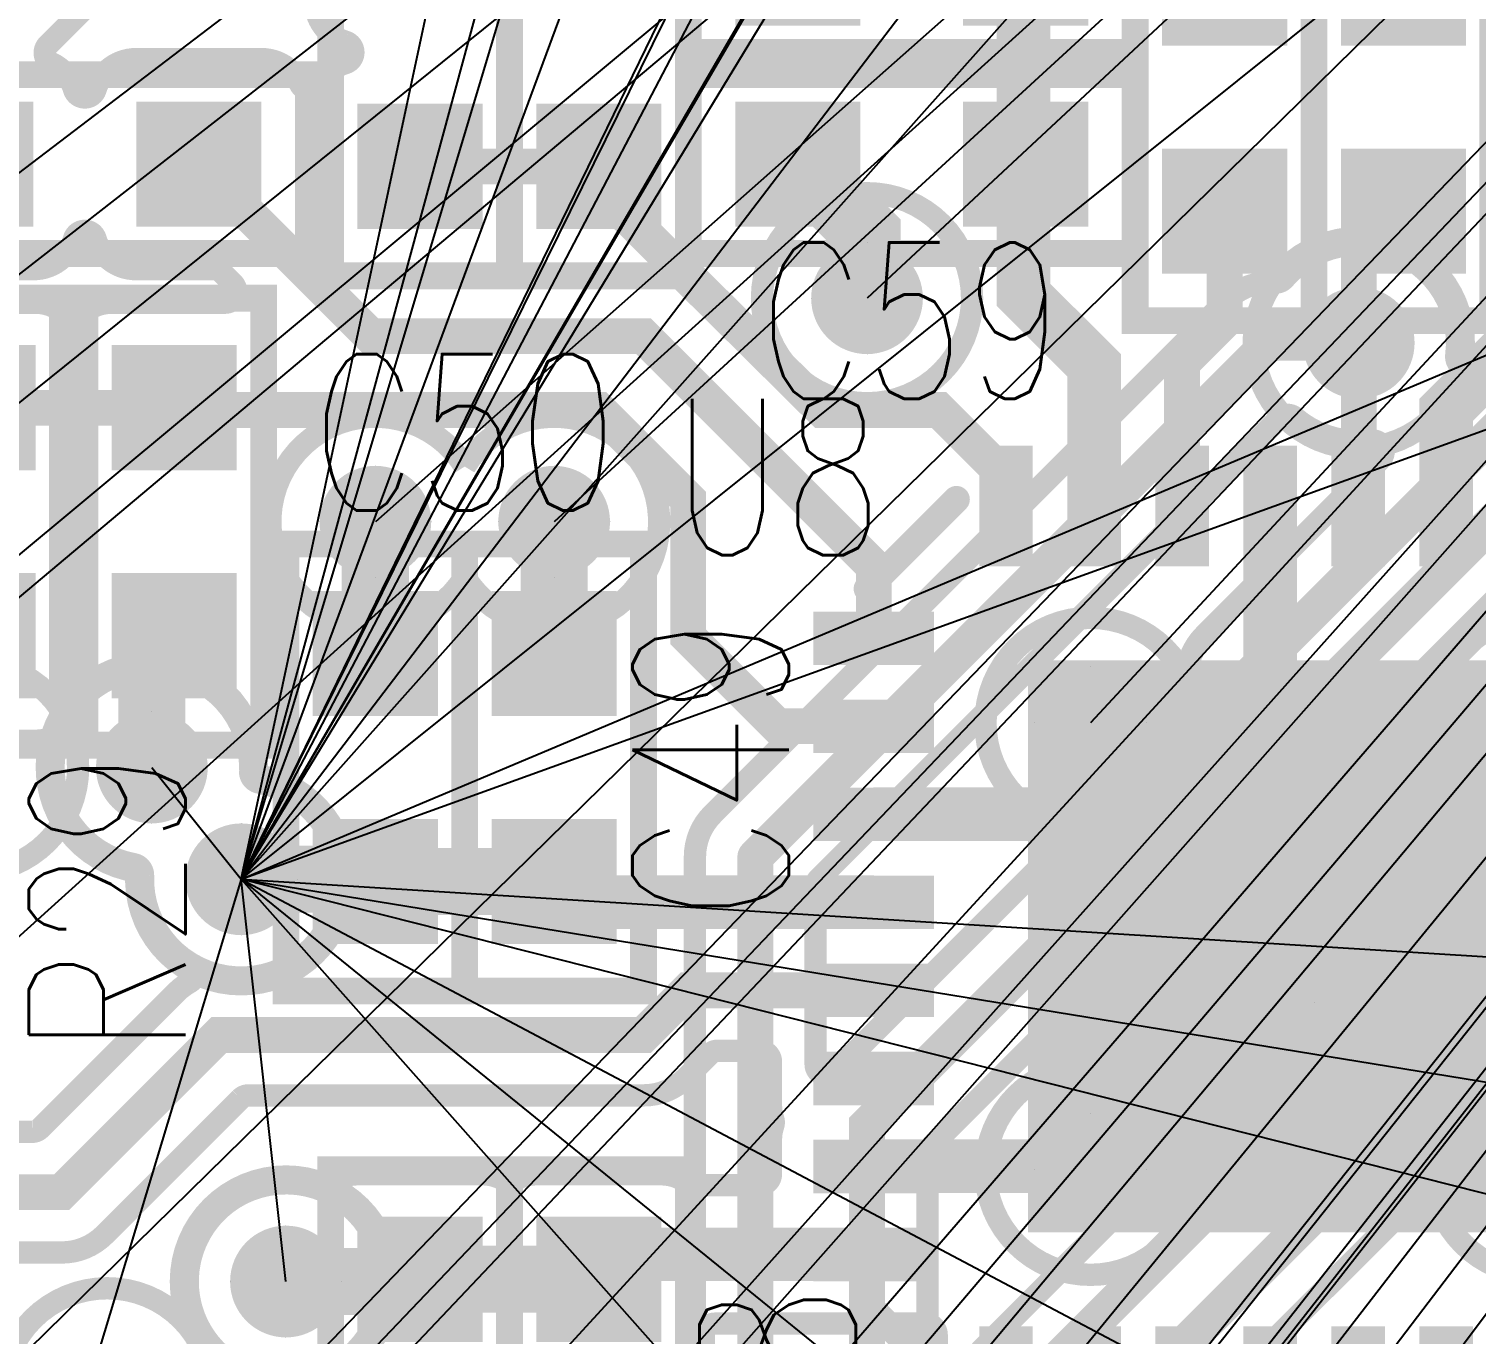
# Model space of a CAD drawing. Extents: x -1.33 to 3.2, y -3.63 to 2.02.
# Drawn here: x -0.9275 to -0.6037, y 0.4732 to 0.7652 of the extents above; entities that cross this region are included whole.
import ezdxf
from ezdxf.enums import TextEntityAlignment as Align

# ---------------------------------------------------------------- set-up
doc = ezdxf.new("R2010")
doc.units = 0
for name, pattern in [('SIG_0', [2, 1, 1]), ('SIG_13', [2, 1, 1]), ('SIG_20', [2, 1, 1]), ('SIG_38', [2, 1, 1]), ('SIG_39', [2, 1, 1]), ('SIG_41', [2, 1, 1]), ('SIG_43', [2, 1, 1]), ('SIG_52', [2, 1, 1]), ('SIG_56', [2, 1, 1]), ('SIG_57', [2, 1, 1]), ('SIG_58', [2, 1, 1]), ('SIG_72', [2, 1, 1]), ('SIG_76', [2, 1, 1])]:
    doc.linetypes.add(name, pattern=pattern)
for name, color, linetype in [('ATTRIBUTE_123', 255, 'CONTINUOUS'), ('DRIL_NPLTE_THRU_01', 16, 'CONTINUOUS'), ('DRIL_NPLTE_THRU_02', 106, 'CONTINUOUS'), ('DRIL_NPLTE_THRU_03', 255, 'CONTINUOUS'), ('DRIL_NPLTE_THRU_04', 176, 'CONTINUOUS'), ('DRIL_PLTE_THRU_01', 16, 'CONTINUOUS'), ('DRIL_PLTE_THRU_02', 106, 'CONTINUOUS'), ('DRIL_PLTE_THRU_03', 255, 'CONTINUOUS'), ('DRIL_PLTE_THRU_04', 176, 'CONTINUOUS'), ('DRIL_SYMBOL', 254, 'CONTINUOUS'), ('LINK_00', 254, 'CONTINUOUS'), ('PADS_BOT', 5, 'CONTINUOUS'), ('PADS_INNER', 1, 'CONTINUOUS'), ('PADS_TOP', 1, 'CONTINUOUS'), ('PART_NAME_123', 255, 'CONTINUOUS'), ('PART_TOP_2DLINE_123', 255, 'CONTINUOUS'), ('POUR_OUTLINE_04', 5, 'CONTINUOUS'), ('POUR_VIATHERM_02', 112, 'CONTINUOUS'), ('POUR_VIATHERM_03', 222, 'CONTINUOUS'), ('POUR_VIATHERM_04', 5, 'CONTINUOUS'), ('POUR_VOID_01', 1, 'CONTINUOUS'), ('POUR_VOID_02', 112, 'CONTINUOUS'), ('POUR_VOID_03', 222, 'CONTINUOUS'), ('POUR_VOID_04', 5, 'CONTINUOUS'), ('TRACE_01', 1, 'CONTINUOUS'), ('TRACE_04', 5, 'CONTINUOUS'), ('VIAPTS', 34, 'CONTINUOUS')]:
    doc.layers.add(name, color=color, linetype=linetype)
doc.styles.add('W0$005', font='simplex', dxfattribs={"width": 0.75})

# ---------------------------------------------------------------- blocks, each defined once
blk = doc.blocks.new('POUR_VOID_691')
at = {"layer": 'POUR_VOID_01', "const_width": 0.005}
for points in [[(-17.66442, -17.43929), (-17.66442, -17.42692, 0.414214), (-17.66692, -17.42442), (-17.692, -17.42442), (-17.714, -17.42442, 0.414214), (-17.7165, -17.42692), (-17.7165, -17.4285, -0.331681), (-17.72329, -17.4376, 0.745359)], [(-17.80228, -17.4356, -1.415377), (-17.80302, -17.39414, 0.27631), (-17.80051, -17.39358, -0.191165), (-17.794, -17.391), (-17.766, -17.391, -0.13165), (-17.76125, -17.39227, 0.267944), (-17.75875, -17.39227, -0.13165), (-17.754, -17.391), (-17.726, -17.391, -0.162809), (-17.72028, -17.39291, 0.162811), (-17.71878, -17.39341), (-17.704, -17.39341, 0.414214), (-17.7015, -17.39091), (-17.7015, -17.38322, -0.081722), (-17.701, -17.38018, 0.164543), (-17.701, -17.37858, -0.081722), (-17.7015, -17.37553), (-17.7015, -17.36585, 0.414214), (-17.704, -17.36335), (-17.71337, -17.36335, 0.198912), (-17.71514, -17.36408), (-17.72045, -17.36939, -0.198912), (-17.73, -17.37335), (-17.81837, -17.37335, 0.198912), (-17.82014, -17.37408), (-17.85061, -17.40455, -0.198912), (-17.86016, -17.4085), (-17.87367, -17.4085, 0.365975)], [(-17.87367, -17.3815), (-17.86678, -17.3815, 0.198912), (-17.86501, -17.38077), (-17.83455, -17.3503, -0.068911), (-17.83159, -17.34806, 0.572904), (-17.83151, -17.34375, -0.270772), (-17.84198, -17.32418, 0.371862), (-17.84403, -17.32163, -0.403921), (-17.86176, -17.29674, 0.504079), (-17.8646, -17.2939, -0.037034), (-17.866, -17.294), (-17.894, -17.294, -0.414214)], [(-17.894, -17.196), (-17.866, -17.196, -0.199359), (-17.85927, -17.19879, 0.415223), (-17.85573, -17.19879, -0.199359), (-17.849, -17.196), (-17.82363, -17.196, 0.668179), (-17.82186, -17.19173), (-17.82436, -17.18923, 0.198912), (-17.82613, -17.1885), (-17.8435, -17.1885, -0.331681), (-17.8526, -17.18171, 0.745359), (-17.8574, -17.18171, -0.331681), (-17.8665, -17.1885), (-17.8945, -17.1885, -0.414214)], [(-17.84445, -17.11955), (-17.86324, -17.13833, 0.521923), (-17.86252, -17.14237, -0.215491), (-17.8574, -17.14829, 0.745359), (-17.8526, -17.14829, -0.331681), (-17.8435, -17.1415), (-17.8155, -17.1415, -0.291365), (-17.80689, -17.14698, 0.620568), (-17.80241, -17.14709, -0.202142), (-17.79671, -17.1424, 0.745359), (-17.79671, -17.1376, -0.331681), (-17.8035, -17.1285)]]:
    blk.add_lwpolyline(points, format="xyb", dxfattribs=at)
blk = doc.blocks.new('POUR_OUTLINE_677')
blk.add_blockref('POUR_VOID_691', (0, 0))
blk = doc.blocks.new('POUR_HEADER_0')
blk.add_blockref('POUR_OUTLINE_677', (18, 18))
blk = doc.blocks.new('POUR_OUTLINE_64')
at = {"layer": 'POUR_OUTLINE_04', "const_width": 0.005}
blk.add_lwpolyline([(-17.56517, -17.23108, 0.714515), (-17.56725, -17.22683, -0.211809), (-17.58433, -17.22169, 0.39215), (-17.58773, -17.22182), (-17.69077, -17.32486, 0.198912), (-17.6915, -17.32663), (-17.6915, -17.36637, 0.668179), (-17.68723, -17.36814), (-17.60923, -17.29014, 0.198912), (-17.6085, -17.28837), (-17.6085, -17.28, -0.198912), (-17.60455, -17.27045)], format="xyb", close=True, dxfattribs=at)
blk = doc.blocks.new('POUR_OUTLINE_63')
at = {"layer": 'POUR_OUTLINE_04', "const_width": 0.005}
blk.add_lwpolyline([(-17.6185, -17.39337), (-17.6185, -17.34363, 0.668179), (-17.62277, -17.34186), (-17.66577, -17.38486, 0.198912), (-17.6665, -17.38663), (-17.6665, -17.45645, 0.218159), (-17.66563, -17.45834, -0.020996), (-17.66429, -17.4596, 0.420197), (-17.66071, -17.4596, -0.020996), (-17.65937, -17.45834, 0.218159), (-17.6585, -17.45645), (-17.6585, -17.44, -0.198912), (-17.65455, -17.43045), (-17.61923, -17.39514, 0.198912)], format="xyb", close=True, dxfattribs=at)
blk = doc.blocks.new('POUR_VOID_38')
at = {"layer": 'POUR_VOID_04', "const_width": 0.005}
blk.add_lwpolyline([(-17.81597, -17.30337, -2.184014), (-17.84198, -17.32418, 0.371862), (-17.84403, -17.32163, -2.184014), (-17.81802, -17.30082, 0.371862)], format="xyb", close=True, dxfattribs=at)
blk = doc.blocks.new('POUR_VOID_37')
at = {"layer": 'POUR_VOID_04', "const_width": 0.005}
blk.add_lwpolyline([(-17.832, -17.415, 1), (-17.788, -17.415, 1)], format="xyb", close=True, dxfattribs=at)
blk = doc.blocks.new('POUR_VOID_12')
at = {"layer": 'POUR_VOID_04', "const_width": 0.005}
for points in [[(-17.54077, -17.28486, 0.198912), (-17.5415, -17.28663), (-17.5415, -17.375, -0.198912), (-17.54545, -17.38455), (-17.59577, -17.43486, 0.198912)], [(-17.7185, -17.485), (-17.7185, -17.32, -0.198912), (-17.71455, -17.31045), (-17.59955, -17.19545, -0.198912), (-17.59, -17.1915), (-17.58855, -17.1915, 0.218159), (-17.58666, -17.19063, -0.742749), (-17.54817, -17.20775, 0.714515), (-17.54392, -17.20983), (-17.53423, -17.20014, 0.198912)]]:
    blk.add_lwpolyline(points, format="xyb", dxfattribs=at)
blk = doc.blocks.new('POUR_OUTLINE_4')
for name in ['POUR_VOID_12', 'POUR_VOID_38', 'POUR_VOID_37']:
    blk.add_blockref(name, (0, 0))
blk = doc.blocks.new('POUR_VIATHERM_115')
at = {"layer": 'POUR_VIATHERM_04'}
for points in [[(-17.68, -17.1825), (-17.68, -17.1825)], [(-17.6925, -17.195), (-17.6925, -17.195)], [(-17.6675, -17.195), (-17.6675, -17.195)], [(-17.68, -17.2075), (-17.68, -17.2075)]]:
    blk.add_lwpolyline(points, dxfattribs=at)
blk = doc.blocks.new('POUR_VIATHERM_230')
at = {"layer": 'POUR_VIATHERM_04'}
for points in [[(-17.75, -17.2325), (-17.75, -17.2325)], [(-17.7625, -17.245), (-17.7625, -17.245)], [(-17.7375, -17.245), (-17.7375, -17.245)], [(-17.75, -17.2575), (-17.75, -17.2575)]]:
    blk.add_lwpolyline(points, dxfattribs=at)
blk = doc.blocks.new('POUR_VIATHERM_243')
at = {"layer": 'POUR_VIATHERM_04'}
for points in [[(-17.79, -17.2325), (-17.79, -17.2325)], [(-17.8025, -17.245), (-17.8025, -17.245)], [(-17.7775, -17.245), (-17.7775, -17.245)], [(-17.79, -17.2575), (-17.79, -17.2575)]]:
    blk.add_lwpolyline(points, dxfattribs=at)
blk = doc.blocks.new('POUR_VIATHERM_218')
at = {"layer": 'POUR_VIATHERM_04'}
for points in [[(-17.63, -17.3775), (-17.63, -17.3775)], [(-17.6425, -17.39), (-17.6425, -17.39)], [(-17.6175, -17.39), (-17.6175, -17.39)], [(-17.63, -17.4025), (-17.63, -17.4025)]]:
    blk.add_lwpolyline(points, dxfattribs=at)
blk = doc.blocks.new('POUR_VIATHERM_219')
at = {"layer": 'POUR_VIATHERM_04'}
for points in [[(-17.63, -17.2775), (-17.63, -17.2775)], [(-17.6425, -17.29), (-17.6425, -17.29)], [(-17.6175, -17.29), (-17.6175, -17.29)], [(-17.63, -17.3025), (-17.63, -17.3025)]]:
    blk.add_lwpolyline(points, dxfattribs=at)
blk = doc.blocks.new('POUR_HEADER_1')
for name in ['POUR_OUTLINE_4', 'POUR_VIATHERM_115', 'POUR_OUTLINE_64', 'POUR_VIATHERM_243', 'POUR_VIATHERM_230', 'POUR_VIATHERM_219', 'POUR_OUTLINE_63', 'POUR_VIATHERM_218']:
    blk.add_blockref(name, (18, 18))
blk = doc.blocks.new('POUR_VOID_1999')
at = {"layer": 'POUR_VOID_02', "const_width": 0.005}
blk.add_lwpolyline([(-17.81657, -17.30175, -2.296318), (-17.84343, -17.32325, -2.296318)], format="xyb", close=True, dxfattribs=at)
blk = doc.blocks.new('POUR_VOID_1998')
at = {"layer": 'POUR_VOID_02', "const_width": 0.005}
blk.add_lwpolyline([(-17.8335, -17.415, 1), (-17.7865, -17.415, 1)], format="xyb", close=True, dxfattribs=at)
blk = doc.blocks.new('POUR_VOID_1990')
at = {"layer": 'POUR_VOID_02', "const_width": 0.005}
blk.add_lwpolyline([(-17.5935, -17.205, 1), (-17.5465, -17.205, 1)], format="xyb", close=True, dxfattribs=at)
blk = doc.blocks.new('POUR_OUTLINE_1921')
for name in ['POUR_VOID_1990', 'POUR_VOID_1999', 'POUR_VOID_1998']:
    blk.add_blockref(name, (0, 0))
blk = doc.blocks.new('POUR_VIATHERM_2052')
at = {"layer": 'POUR_VIATHERM_02'}
for points in [[(-17.68, -17.1825), (-17.68, -17.1825)], [(-17.6925, -17.195), (-17.6925, -17.195)], [(-17.6675, -17.195), (-17.6675, -17.195)], [(-17.68, -17.2075), (-17.68, -17.2075)]]:
    blk.add_lwpolyline(points, dxfattribs=at)
blk = doc.blocks.new('POUR_VIATHERM_2158')
at = {"layer": 'POUR_VIATHERM_02'}
for points in [[(-17.63, -17.3775), (-17.63, -17.3775)], [(-17.6425, -17.39), (-17.6425, -17.39)], [(-17.6175, -17.39), (-17.6175, -17.39)], [(-17.63, -17.4025), (-17.63, -17.4025)]]:
    blk.add_lwpolyline(points, dxfattribs=at)
blk = doc.blocks.new('POUR_VIATHERM_2159')
at = {"layer": 'POUR_VIATHERM_02'}
for points in [[(-17.63, -17.2775), (-17.63, -17.2775)], [(-17.6425, -17.29), (-17.6425, -17.29)], [(-17.6175, -17.29), (-17.6175, -17.29)], [(-17.63, -17.3025), (-17.63, -17.3025)]]:
    blk.add_lwpolyline(points, dxfattribs=at)
blk = doc.blocks.new('POUR_VIATHERM_2169')
at = {"layer": 'POUR_VIATHERM_02'}
for points in [[(-17.58, -17.3275), (-17.58, -17.3275)], [(-17.5925, -17.34), (-17.5925, -17.34)], [(-17.5675, -17.34), (-17.5675, -17.34)], [(-17.58, -17.3525), (-17.58, -17.3525)]]:
    blk.add_lwpolyline(points, dxfattribs=at)
blk = doc.blocks.new('POUR_VIATHERM_2171')
at = {"layer": 'POUR_VIATHERM_02'}
for points in [[(-17.75, -17.2325), (-17.75, -17.2325)], [(-17.7625, -17.245), (-17.7625, -17.245)], [(-17.7375, -17.245), (-17.7375, -17.245)], [(-17.75, -17.2575), (-17.75, -17.2575)]]:
    blk.add_lwpolyline(points, dxfattribs=at)
blk = doc.blocks.new('POUR_VIATHERM_2184')
at = {"layer": 'POUR_VIATHERM_02'}
for points in [[(-17.79, -17.2325), (-17.79, -17.2325)], [(-17.8025, -17.245), (-17.8025, -17.245)], [(-17.7775, -17.245), (-17.7775, -17.245)], [(-17.79, -17.2575), (-17.79, -17.2575)]]:
    blk.add_lwpolyline(points, dxfattribs=at)
blk = doc.blocks.new('POUR_HEADER_2')
for name in ['POUR_OUTLINE_1921', 'POUR_VIATHERM_2052', 'POUR_VIATHERM_2184', 'POUR_VIATHERM_2171', 'POUR_VIATHERM_2159', 'POUR_VIATHERM_2169', 'POUR_VIATHERM_2158']:
    blk.add_blockref(name, (18, 18))
blk = doc.blocks.new('POUR_VOID_1878')
at = {"layer": 'POUR_VOID_03', "const_width": 0.005}
blk.add_lwpolyline([(-17.5535, -17.29, 1), (-17.5065, -17.29, 1)], format="xyb", close=True, dxfattribs=at)
blk = doc.blocks.new('POUR_VOID_1877')
at = {"layer": 'POUR_VOID_03', "const_width": 0.005}
blk.add_lwpolyline([(-17.5535, -17.39, 1), (-17.5065, -17.39, 1)], format="xyb", close=True, dxfattribs=at)
blk = doc.blocks.new('POUR_VOID_1873')
at = {"layer": 'POUR_VOID_03', "const_width": 0.005}
blk.add_lwpolyline([(-17.6535, -17.29, 1), (-17.6065, -17.29, 1)], format="xyb", close=True, dxfattribs=at)
blk = doc.blocks.new('POUR_VOID_1872')
at = {"layer": 'POUR_VOID_03', "const_width": 0.005}
blk.add_lwpolyline([(-17.6535, -17.39, 1), (-17.6065, -17.39, 1)], format="xyb", close=True, dxfattribs=at)
blk = doc.blocks.new('POUR_VOID_1871')
at = {"layer": 'POUR_VOID_03', "const_width": 0.005}
blk.add_lwpolyline([(-17.5935, -17.205, 1), (-17.5465, -17.205, 1)], format="xyb", close=True, dxfattribs=at)
blk = doc.blocks.new('POUR_VOID_1870')
at = {"layer": 'POUR_VOID_03', "const_width": 0.005}
blk.add_lwpolyline([(-17.6035, -17.34, 1), (-17.5565, -17.34, 1)], format="xyb", close=True, dxfattribs=at)
blk = doc.blocks.new('POUR_VOID_1831')
at = {"layer": 'POUR_VOID_03', "const_width": 0.005}
blk.add_lwpolyline([(-17.9035, -17.3, 1), (-17.8565, -17.3, 1)], format="xyb", close=True, dxfattribs=at)
blk = doc.blocks.new('POUR_VOID_1825')
at = {"layer": 'POUR_VOID_03', "const_width": 0.005}
blk.add_lwpolyline([(-17.8735, -17.44, 1), (-17.8265, -17.44, 1)], format="xyb", close=True, dxfattribs=at)
blk = doc.blocks.new('POUR_VOID_1807')
at = {"layer": 'POUR_VOID_03', "const_width": 0.005}
blk.add_lwpolyline([(-17.77, -17.23266, -3.525319), (-17.77, -17.25734, -3.525319)], format="xyb", close=True, dxfattribs=at)
blk = doc.blocks.new('POUR_VOID_1804')
at = {"layer": 'POUR_VOID_03', "const_width": 0.005}
blk.add_lwpolyline([(-17.7035, -17.195, 1), (-17.6565, -17.195, 1)], format="xyb", close=True, dxfattribs=at)
blk = doc.blocks.new('POUR_OUTLINE_1392')
for name in ['POUR_VOID_1804', 'POUR_VOID_1871', 'POUR_VOID_1807', 'POUR_VOID_1873', 'POUR_VOID_1878', 'POUR_VOID_1831', 'POUR_VOID_1870', 'POUR_VOID_1872', 'POUR_VOID_1877', 'POUR_VOID_1825']:
    blk.add_blockref(name, (0, 0))
blk = doc.blocks.new('POUR_VIATHERM_1894')
at = {"layer": 'POUR_VIATHERM_03'}
for points in [[(-17.82, -17.3125), (-17.82, -17.3125)], [(-17.8325, -17.325), (-17.8325, -17.325)], [(-17.8075, -17.325), (-17.8075, -17.325)], [(-17.82, -17.3375), (-17.82, -17.3375)]]:
    blk.add_lwpolyline(points, dxfattribs=at)
blk = doc.blocks.new('POUR_VIATHERM_1896')
at = {"layer": 'POUR_VIATHERM_03'}
for points in [[(-17.81, -17.4025), (-17.81, -17.4025)], [(-17.8225, -17.415), (-17.8225, -17.415)], [(-17.7975, -17.415), (-17.7975, -17.415)], [(-17.81, -17.4275), (-17.81, -17.4275)]]:
    blk.add_lwpolyline(points, dxfattribs=at)
blk = doc.blocks.new('POUR_VIATHERM_1897')
at = {"layer": 'POUR_VIATHERM_03'}
for points in [[(-17.84, -17.2875), (-17.84, -17.2875)], [(-17.8525, -17.3), (-17.8525, -17.3)], [(-17.8275, -17.3), (-17.8275, -17.3)], [(-17.84, -17.3125), (-17.84, -17.3125)]]:
    blk.add_lwpolyline(points, dxfattribs=at)
blk = doc.blocks.new('POUR_HEADER_3')
for name in ['POUR_OUTLINE_1392', 'POUR_VIATHERM_1897', 'POUR_VIATHERM_1894', 'POUR_VIATHERM_1896']:
    blk.add_blockref(name, (18, 15.915))
blk = doc.blocks.new('SMOOTH_0$006')
at = {"const_width": 0.003}
blk.add_lwpolyline([(-0.0015, 0, 1), (0.0015, 0, 1)], format="xyb", close=True, dxfattribs=at)
blk = doc.blocks.new('PART_BODY_TOP_24')
at = {"layer": 'PART_TOP_2DLINE_123', "const_width": 0.006}
blk.add_lwpolyline([(-0.05, -0.02), (0.05, -0.02), (0.05, 0.02), (-0.05, 0.02)], close=True, dxfattribs=at)
at = {"layer": 'PART_TOP_2DLINE_123'}
for p in [(-0.05, 0.02), (0.05, 0.02), (-0.05, -0.02), (0.05, -0.02)]:
    blk.add_blockref('SMOOTH_0$006', p, dxfattribs=at)
blk = doc.blocks.new('DRIL_HOLE_0')
blk.add_lwpolyline([(0, 0, 1), (0, 0, 1)], format="xyb", close=True)
blk = doc.blocks.new('PAD_10')
blk.add_lwpolyline([(0, 0, 1), (0, 0, 1)], format="xyb", close=True)
blk = doc.blocks.new('PAD_12')
at = {"const_width": 0.028}
blk.add_lwpolyline([(-0.014, 0), (0.014, 0)], dxfattribs=at)
blk = doc.blocks.new('STK_TOP_8')
at = {"layer": 'DRIL_PLTE_THRU_01'}
blk.add_blockref('DRIL_HOLE_0', (0, 0), dxfattribs=at)
at = {"layer": 'DRIL_PLTE_THRU_02'}
blk.add_blockref('DRIL_HOLE_0', (0, 0), dxfattribs=at)
at = {"layer": 'DRIL_PLTE_THRU_03'}
blk.add_blockref('DRIL_HOLE_0', (0, 0), dxfattribs=at)
at = {"layer": 'DRIL_PLTE_THRU_04'}
blk.add_blockref('DRIL_HOLE_0', (0, 0), dxfattribs=at)
at = {"layer": 'PADS_BOT'}
blk.add_blockref('PAD_10', (0, 0), dxfattribs=at)
at = {"layer": 'PADS_INNER'}
blk.add_blockref('PAD_10', (0, 0), dxfattribs=at)
at = {"layer": 'PADS_TOP'}
blk.add_blockref('PAD_12', (0, 0), dxfattribs=at)
blk = doc.blocks.new('SYM_TOP_6')
for name, p in [('PART_BODY_TOP_24', (0, 0)), ('STK_TOP_8', (-0.0255, 0)), ('STK_TOP_8', (0.0255, 0))]:
    blk.add_blockref(name, p)
blk = doc.blocks.new('PART_TOP_44')
blk.add_blockref('SYM_TOP_6', (0, 0))
at = {"layer": 'PART_NAME_123', "style": 'W0$005', "width": 0.75}
blk.add_text('C44', height=0.035, dxfattribs=at).set_placement((0.095, 0.005), align=Align.MIDDLE_CENTER)
blk = doc.blocks.new('PART_TOP_49')
blk.add_blockref('SYM_TOP_6', (0, 0))
at = {"layer": 'PART_NAME_123', "style": 'W0$005', "width": 0.75}
blk.add_text('C49', height=0.035, dxfattribs=at).set_placement((0, -0.035), align=Align.MIDDLE_CENTER)
blk = doc.blocks.new('PART_TOP_51')
blk.add_blockref('SYM_TOP_6', (0, 0))
at = {"layer": 'PART_NAME_123', "style": 'W0$005', "width": 0.75}
blk.add_text('C50', height=0.035, rotation=-90, dxfattribs=at).set_placement((0.075, -0.02), align=Align.MIDDLE_CENTER)
blk = doc.blocks.new('PART_TOP_56')
blk.add_blockref('SYM_TOP_6', (0, 0))
at = {"layer": 'PART_NAME_123', "style": 'W0$005', "width": 0.75}
blk.add_text('C55', height=0.035, dxfattribs=at).set_placement((0.1, 0.005), align=Align.MIDDLE_CENTER)
blk = doc.blocks.new('PART_TOP_57')
blk.add_blockref('SYM_TOP_6', (0, 0))
at = {"layer": 'PART_NAME_123', "style": 'W0$005', "width": 0.75}
blk.add_text('C56', height=0.035, dxfattribs=at).set_placement((0.09, 0.005), align=Align.MIDDLE_CENTER)
blk = doc.blocks.new('PART_TOP_58')
blk.add_blockref('SYM_TOP_6', (0, 0))
at = {"layer": 'PART_NAME_123', "style": 'W0$005', "width": 0.75}
blk.add_text('C57', height=0.035, rotation=-180, dxfattribs=at).set_placement((0.095, -0.005), align=Align.MIDDLE_CENTER)
blk = doc.blocks.new('PART_TOP_59')
blk.add_blockref('SYM_TOP_6', (0, 0))
at = {"layer": 'PART_NAME_123', "style": 'W0$005', "width": 0.75}
blk.add_text('C58', height=0.035, rotation=-180, dxfattribs=at).set_placement((0.095, -0.005), align=Align.MIDDLE_CENTER)
blk = doc.blocks.new('PART_TOP_60')
blk.add_blockref('SYM_TOP_6', (0, 0))
at = {"layer": 'PART_NAME_123', "style": 'W0$005', "width": 0.75}
blk.add_text('C59', height=0.035, rotation=-180, dxfattribs=at).set_placement((0, 0.035), align=Align.MIDDLE_CENTER)
blk = doc.blocks.new('PART_TOP_62')
blk.add_blockref('SYM_TOP_6', (0, 0))
at = {"layer": 'PART_NAME_123', "style": 'W0$005', "width": 0.75}
blk.add_text('C60', height=0.035, rotation=-180, dxfattribs=at).set_placement((0, -0.045), align=Align.MIDDLE_CENTER)
blk = doc.blocks.new('PART_TOP_112')
blk.add_blockref('SYM_TOP_6', (0, 0))
at = {"layer": 'PART_NAME_123', "style": 'W0$005', "width": 0.75}
blk.add_text('R11', height=0.035, rotation=-180, dxfattribs=at).set_placement((0.08, -0.01), align=Align.MIDDLE_CENTER)
blk = doc.blocks.new('PART_TOP_115')
blk.add_blockref('SYM_TOP_6', (0, 0))
at = {"layer": 'PART_NAME_123', "style": 'W0$005', "width": 0.75}
blk.add_text('R16', height=0.035, rotation=-180, dxfattribs=at).set_placement((-0.095, -0.005), align=Align.MIDDLE_CENTER)
blk = doc.blocks.new('PART_TOP_117')
blk.add_blockref('SYM_TOP_6', (0, 0))
at = {"layer": 'PART_NAME_123', "style": 'W0$005', "width": 0.75}
blk.add_text('R18', height=0.035, rotation=-180, dxfattribs=at).set_placement((-0.085, -0.01), align=Align.MIDDLE_CENTER)
blk = doc.blocks.new('PART_TOP_122')
blk.add_blockref('SYM_TOP_6', (0, 0))
at = {"layer": 'PART_NAME_123', "style": 'W0$005', "width": 0.75}
blk.add_text('R24', height=0.035, rotation=-180, dxfattribs=at).set_placement((-0.01, -0.045), align=Align.MIDDLE_CENTER)
blk = doc.blocks.new('PART_BODY_TOP_28')
at = {"layer": 'PART_TOP_2DLINE_123', "const_width": 0.006}
for points in [[(-0.08, 0.1), (-0.1, 0.08)], [(0.08, 0.1), (0.1, 0.08)], [(-0.1, -0.08), (-0.08, -0.1)], [(0.08, -0.1), (0.1, -0.08)]]:
    blk.add_lwpolyline(points, dxfattribs=at)
at = {"layer": 'PART_TOP_2DLINE_123'}
for p in [(-0.08, 0.1), (0.08, 0.1), (-0.1, 0.08), (0.1, 0.08), (-0.1, -0.08), (0.1, -0.08), (-0.08, -0.1), (0.08, -0.1)]:
    blk.add_blockref('SMOOTH_0$006', p, dxfattribs=at)
blk = doc.blocks.new('PAD_20')
at = {"const_width": 0.012}
blk.add_lwpolyline([(-0.0135, 0), (0.0135, 0)], dxfattribs=at)
blk = doc.blocks.new('STK_TOP_15')
at = {"layer": 'DRIL_NPLTE_THRU_01'}
blk.add_blockref('DRIL_HOLE_0', (0, 0), dxfattribs=at)
at = {"layer": 'DRIL_NPLTE_THRU_02'}
blk.add_blockref('DRIL_HOLE_0', (0, 0), dxfattribs=at)
at = {"layer": 'DRIL_NPLTE_THRU_03'}
blk.add_blockref('DRIL_HOLE_0', (0, 0), dxfattribs=at)
at = {"layer": 'DRIL_NPLTE_THRU_04'}
blk.add_blockref('DRIL_HOLE_0', (0, 0), dxfattribs=at)
at = {"layer": 'PADS_BOT'}
blk.add_blockref('PAD_10', (0, 0), dxfattribs=at)
at = {"layer": 'PADS_INNER'}
blk.add_blockref('PAD_10', (0, 0), dxfattribs=at)
at = {"layer": 'PADS_TOP'}
blk.add_blockref('PAD_20', (0, 0), dxfattribs=at)
blk = doc.blocks.new('STK_TOP_14')
at = {"layer": 'DRIL_NPLTE_THRU_01'}
blk.add_blockref('DRIL_HOLE_0', (0, 0), dxfattribs=at)
at = {"layer": 'DRIL_NPLTE_THRU_02'}
blk.add_blockref('DRIL_HOLE_0', (0, 0), dxfattribs=at)
at = {"layer": 'DRIL_NPLTE_THRU_03'}
blk.add_blockref('DRIL_HOLE_0', (0, 0), dxfattribs=at)
at = {"layer": 'DRIL_NPLTE_THRU_04'}
blk.add_blockref('DRIL_HOLE_0', (0, 0), dxfattribs=at)
at = {"layer": 'PADS_BOT'}
blk.add_blockref('PAD_10', (0, 0), dxfattribs=at)
at = {"layer": 'PADS_INNER'}
blk.add_blockref('PAD_10', (0, 0), dxfattribs=at)
at = {"layer": 'PADS_TOP', "rotation": 90}
blk.add_blockref('PAD_20', (0, 0), dxfattribs=at)
blk = doc.blocks.new('STK_TOP_16')
at = {"layer": 'DRIL_NPLTE_THRU_01'}
blk.add_blockref('DRIL_HOLE_0', (0, 0), dxfattribs=at)
at = {"layer": 'DRIL_NPLTE_THRU_02'}
blk.add_blockref('DRIL_HOLE_0', (0, 0), dxfattribs=at)
at = {"layer": 'DRIL_NPLTE_THRU_03'}
blk.add_blockref('DRIL_HOLE_0', (0, 0), dxfattribs=at)
at = {"layer": 'DRIL_NPLTE_THRU_04'}
blk.add_blockref('DRIL_HOLE_0', (0, 0), dxfattribs=at)
at = {"layer": 'PADS_BOT'}
blk.add_blockref('PAD_10', (0, 0), dxfattribs=at)
at = {"layer": 'PADS_INNER'}
blk.add_blockref('PAD_10', (0, 0), dxfattribs=at)
at = {"layer": 'PADS_TOP'}
blk.add_blockref('PAD_20', (0, 0), dxfattribs=at)
blk = doc.blocks.new('PAD_22')
at = {"const_width": 0.12795}
blk.add_lwpolyline([(-0.06398, 0), (0.06398, 0)], dxfattribs=at)
blk = doc.blocks.new('STK_TOP_17')
at = {"layer": 'DRIL_NPLTE_THRU_01'}
blk.add_blockref('DRIL_HOLE_0', (0, 0), dxfattribs=at)
at = {"layer": 'DRIL_NPLTE_THRU_02'}
blk.add_blockref('DRIL_HOLE_0', (0, 0), dxfattribs=at)
at = {"layer": 'DRIL_NPLTE_THRU_03'}
blk.add_blockref('DRIL_HOLE_0', (0, 0), dxfattribs=at)
at = {"layer": 'DRIL_NPLTE_THRU_04'}
blk.add_blockref('DRIL_HOLE_0', (0, 0), dxfattribs=at)
at = {"layer": 'PADS_BOT'}
blk.add_blockref('PAD_10', (0, 0), dxfattribs=at)
at = {"layer": 'PADS_INNER'}
blk.add_blockref('PAD_10', (0, 0), dxfattribs=at)
at = {"layer": 'PADS_TOP'}
blk.add_blockref('PAD_22', (0, 0), dxfattribs=at)
blk = doc.blocks.new('SYM_TOP_10')
for name, p in [('STK_TOP_14', (-0.06892, 0.0985)), ('STK_TOP_14', (-0.04923, 0.0985)), ('STK_TOP_14', (-0.02954, 0.0985)), ('STK_TOP_14', (-0.00985, 0.0985)), ('STK_TOP_14', (0.00984, 0.0985)), ('STK_TOP_14', (0.02953, 0.0985)), ('STK_TOP_14', (0.04922, 0.0985)), ('STK_TOP_14', (0.06891, 0.0985)), ('PART_BODY_TOP_28', (0, 0)), ('STK_TOP_15', (-0.0985, 0.06891)), ('STK_TOP_16', (0.0985, 0.06891)), ('STK_TOP_17', (0, 0)), ('STK_TOP_15', (-0.0985, 0.04922)), ('STK_TOP_16', (0.0985, 0.04922)), ('STK_TOP_15', (-0.0985, 0.02953)), ('STK_TOP_16', (0.0985, 0.02953)), ('STK_TOP_15', (-0.0985, 0.00984)), ('STK_TOP_16', (0.0985, 0.00984)), ('STK_TOP_15', (-0.0985, -0.00985)), ('STK_TOP_16', (0.0985, -0.00985)), ('STK_TOP_15', (-0.0985, -0.02954)), ('STK_TOP_16', (0.0985, -0.02954)), ('STK_TOP_15', (-0.0985, -0.04923)), ('STK_TOP_16', (0.0985, -0.04923)), ('STK_TOP_15', (-0.0985, -0.06892)), ('STK_TOP_16', (0.0985, -0.06892)), ('STK_TOP_14', (-0.06892, -0.0985)), ('STK_TOP_14', (-0.04923, -0.0985)), ('STK_TOP_14', (-0.02954, -0.0985)), ('STK_TOP_14', (-0.00985, -0.0985)), ('STK_TOP_14', (0.00984, -0.0985)), ('STK_TOP_14', (0.02953, -0.0985)), ('STK_TOP_14', (0.04922, -0.0985)), ('STK_TOP_14', (0.06891, -0.0985))]:
    blk.add_blockref(name, p)
blk = doc.blocks.new('PART_TOP_131')
blk.add_blockref('SYM_TOP_10', (0, 0))
at = {"layer": 'ATTRIBUTE_123', "style": 'W0$005', "width": 0.75}
blk.add_text('o', height=0.035, rotation=-90, dxfattribs=at).set_placement((-0.12, 0.085), align=Align.MIDDLE_CENTER)
at = {"layer": 'PART_NAME_123', "style": 'W0$005', "width": 0.75}
blk.add_text('U8', height=0.035, rotation=-90, dxfattribs=at).set_placement((0.105, 0.12), align=Align.MIDDLE_CENTER)
blk = doc.blocks.new('PART_TOP_157')
blk.add_blockref('SYM_TOP_6', (0, 0))
at = {"layer": 'PART_NAME_123', "style": 'W0$005', "width": 0.75}
blk.add_text('R29', height=0.035, rotation=-180, dxfattribs=at).set_placement((0.085, -0.015), align=Align.MIDDLE_CENTER)
blk = doc.blocks.new('SMOOTH_0$015')
at = {"const_width": 0.0075}
blk.add_lwpolyline([(-0.00375, 0, 1), (0.00375, 0, 1)], format="xyb", close=True, dxfattribs=at)
blk = doc.blocks.new('SMOOTH_0$012')
at = {"const_width": 0.006}
blk.add_lwpolyline([(-0.003, 0, 1), (0.003, 0, 1)], format="xyb", close=True, dxfattribs=at)
blk = doc.blocks.new('SMOOTH_0$008')
at = {"const_width": 0.004}
blk.add_lwpolyline([(-0.002, 0, 1), (0.002, 0, 1)], format="xyb", close=True, dxfattribs=at)
blk = doc.blocks.new('DRIL_SYMBOL_0$012')
at = {"layer": 'DRIL_SYMBOL', "const_width": 0.002}
for points in [[(0, -0.01), (0, 0.01)], [(-0.01, 0), (0.01, 0)]]:
    blk.add_lwpolyline(points, dxfattribs=at)
blk = doc.blocks.new('DRIL_HOLE_0$012')
at = {"const_width": 0.006}
blk.add_lwpolyline([(-0.003, 0, 1), (0.003, 0, 1)], format="xyb", close=True, dxfattribs=at)
blk.add_blockref('DRIL_SYMBOL_0$012', (0, 0))
blk = doc.blocks.new('PAD_66')
at = {"const_width": 0.0125}
blk.add_lwpolyline([(0, -0.00625, 1), (0, 0.00625, 1)], format="xyb", close=True, dxfattribs=at)
blk = doc.blocks.new('STK_TOP_3')
at = {"layer": 'DRIL_PLTE_THRU_01'}
blk.add_blockref('DRIL_HOLE_0$012', (0, 0), dxfattribs=at)
at = {"layer": 'DRIL_PLTE_THRU_02'}
blk.add_blockref('DRIL_HOLE_0$012', (0, 0), dxfattribs=at)
at = {"layer": 'DRIL_PLTE_THRU_03'}
blk.add_blockref('DRIL_HOLE_0$012', (0, 0), dxfattribs=at)
at = {"layer": 'DRIL_PLTE_THRU_04'}
blk.add_blockref('DRIL_HOLE_0$012', (0, 0), dxfattribs=at)
at = {"layer": 'PADS_BOT'}
blk.add_blockref('PAD_66', (0, 0), dxfattribs=at)
at = {"layer": 'PADS_INNER'}
blk.add_blockref('PAD_66', (0, 0), dxfattribs=at)
at = {"layer": 'PADS_TOP'}
blk.add_blockref('PAD_66', (0, 0), dxfattribs=at)
blk = doc.blocks.new('SYM_TOP_1')
blk.add_blockref('STK_TOP_3', (0, 0))

msp = doc.modelspace()

# ---------------------------------------------------------------- linework, layer by layer
at = {"layer": 'LINK_00', "linetype": 'SIG_52'}
for p, q in [((-0.88, 0.575), (-0.22, 1.71)), ((-0.88, 0.575), (-0.27, 1.62)), ((-0.88, 0.575), (-0.37, 1.61)), ((-0.88, 0.575), (-0.11, 1.585)), ((-0.88, 0.575), (-0.58, 1.575)), ((-0.88, 0.575), (-0.035, 1.525)), ((-0.88, 0.575), (-0.625, 1.515)), ((-0.88, 0.575), (-0.61, 1.305)), ((-0.88, 0.575), (0.64, 1.215)), ((-0.88, 0.575), (0.85, 1.2)), ((-0.88, 0.575), (-0.595, 1.16)), ((-0.88, 0.575), (-0.755, 1.16)), ((-0.88, 0.575), (-0.57, 1.085)), ((-0.88, 0.575), (-0.25, 1.08)), ((-0.88, 0.575), (-0.655, 1.005)), ((-0.9, 0.6), (-0.88, 0.575)), ((-0.88, 0.575), (-1.025, 0.095)), ((-0.87, 0.485), (-0.88, 0.575)), ((-0.88, 0.575), (1.21, 0.445)), ((0.8, 0.15), (-0.88, 0.575)), ((-0.88, 0.575), (-0.59, 0.34)), ((-0.88, 0.575), (-0.645, 0.31)), ((-0.88, 0.575), (-0.42, 0.5)), ((-0.88, 0.575), (-0.105, 0.165))]:
    msp.add_line(p, q, dxfattribs=at)
at = {"layer": 'LINK_00', "linetype": 'SIG_0'}
for q in [(-1.065, 0.535), (-1.065, -0.065), (-1.065, 0.05), (-1.065, 0.15), (-1.065, 0.63), (-1.065, 0.245), (-1.065, 0.335), (-1.065, 0.44), (-1.025, 0.605), (-1.02, 0), (-0.975, 0.675), (-0.975, 0.08), (-0.9745, 0.18), (-0.9745, 0.125), (-0.965, 0.34), (-0.94, 0.6295), (-0.91579, 0.41374), (-0.885, 0.125), (-0.865, 0.33), (-0.85, 0.655), (-0.845, 0.24), (-0.84, 0.4345), (-0.825, 0.225), (-0.81, 0.655), (-0.8, 0.4345), (-0.75, 0.3395), (-0.74, 0.705), (-0.705, 0.3395), (-0.69, 0.61)]:
    msp.add_line((0.28, 1.655), q, dxfattribs=at)
at = {"layer": 'TRACE_01', "linetype": 'SIG_57'}
for points, const_width in [([(-0.705, 0.735), (-0.705, 0.7845)], 0.012), ([(-0.68922, 0.6585), (-0.68922, 0.69), (-0.705, 0.70578), (-0.705, 0.735)], 0.012), ([(-0.7045, 0.735), (-0.705, 0.735)], 0.008)]:
    msp.add_lwpolyline(points, dxfattribs=dict(at, const_width=const_width))
at = {"layer": 'TRACE_01', "linetype": 'SIG_0'}
for points, const_width in [([(-0.74, 0.705), (-0.74, 0.7195), (-0.7555, 0.735)], 0.015), ([(-0.64, 0.56), (-0.64, 0.58954), (-0.64984, 0.58954), (-0.64984, 0.6585)], 0.012), ([(-0.85, 0.6255), (-0.85, 0.655)], 0.015), ([(-0.81, 0.6255), (-0.81, 0.655)], 0.015), ([(-0.69, 0.51), (-0.69, 0.61)], 0.008), ([(-0.64, 0.56), (-0.59, 0.61)], 0.008), ([(-0.64, 0.56), (-0.64, 0.58954), (-0.7385, 0.58954)], 0.012), ([(-0.69, 0.51), (-0.69, 0.51078), (-0.64, 0.51078), (-0.64, 0.56)], 0.012), ([(-0.64, 0.56), (-0.64, 0.56)], 0.012), ([(-0.59, 0.51), (-0.64, 0.56)], 0.008), ([(-0.69, 0.51), (-0.69, 0.51078), (-0.7385, 0.51078)], 0.012)]:
    msp.add_lwpolyline(points, dxfattribs=dict(at, const_width=const_width))
at = {"layer": 'TRACE_01', "linetype": 'SIG_72', "const_width": 0.008}
msp.add_lwpolyline([(-0.7385, 0.62892), (-0.7385, 0.645), (-0.79, 0.6965), (-0.851, 0.6965), (-0.8895, 0.735)], dxfattribs=at)
at = {"layer": 'TRACE_01', "linetype": 'SIG_56', "const_width": 0.008}
for points in [[(-0.8, 0.7345), (-0.84, 0.7345)], [(-0.70891, 0.6585), (-0.70891, 0.665), (-0.72391, 0.68), (-0.75, 0.68), (-0.805, 0.7345), (-0.8, 0.7345)]]:
    msp.add_lwpolyline(points, dxfattribs=at)
at = {"layer": 'TRACE_01', "linetype": 'SIG_58', "const_width": 0.012}
msp.add_lwpolyline([(-0.61046, 0.6585), (-0.61046, 0.68), (-0.58, 0.71046), (-0.58, 0.73)], dxfattribs=at)
at = {"layer": 'TRACE_01', "linetype": 'SIG_43', "const_width": 0.008}
msp.add_lwpolyline([(-0.66953, 0.6585), (-0.66953, 0.69047), (-0.66, 0.7), (-0.66, 0.7245)], dxfattribs=at)
at = {"layer": 'TRACE_01', "linetype": 'SIG_13', "const_width": 0.008}
for points in [[(-0.63, 0.695), (-0.63, 0.7145), (-0.62, 0.7245)], [(-0.63015, 0.6585), (-0.63, 0.65865), (-0.63, 0.695)]]:
    msp.add_lwpolyline(points, dxfattribs=at)
at = {"layer": 'TRACE_01', "linetype": 'SIG_76', "const_width": 0.008}
for points in [[(-0.895, 0.6805), (-0.94, 0.6805)], [(-0.7385, 0.60923), (-0.76, 0.60923), (-0.78, 0.62923), (-0.78, 0.66), (-0.8, 0.68), (-0.8945, 0.68), (-0.895, 0.6805)]]:
    msp.add_lwpolyline(points, dxfattribs=at)
at = {"layer": 'TRACE_01', "linetype": 'SIG_52'}
for points, const_width in [([(-0.9, 0.6), (-0.9, 0.6295), (-0.895, 0.6295)], 0.015), ([(-0.85, 0.5745), (-0.8505, 0.575), (-0.88, 0.575)], 0.015), ([(-0.85, 0.5745), (-0.81, 0.5745)], 0.015), ([(-0.7385, 0.56985), (-0.8, 0.56985), (-0.81, 0.5745)], 0.012), ([(-0.8, 0.4855), (-0.8, 0.49109), (-0.7385, 0.49109)], 0.012), ([(-0.87, 0.485), (-0.8405, 0.485), (-0.84, 0.4855)], 0.015), ([(-0.84, 0.4855), (-0.8, 0.4855)], 0.015)]:
    msp.add_lwpolyline(points, dxfattribs=dict(at, const_width=const_width))
at = {"layer": 'TRACE_01', "linetype": 'SIG_20', "const_width": 0.008}
msp.add_lwpolyline([(-0.9595, 0.505), (-0.92016, 0.505), (-0.885, 0.54016), (-0.79, 0.54016), (-0.78, 0.55016), (-0.7385, 0.55016)], dxfattribs=at)
at = {"layer": 'TRACE_04', "linetype": 'SIG_38', "const_width": 0.008}
msp.add_lwpolyline([(-0.705, 0.425), (-0.705, 0.46), (-0.665, 0.5), (-0.665, 0.57), (-0.635, 0.6), (-0.635, 0.62), (-0.565, 0.69), (-0.565, 0.92), (-0.43, 1.055), (-0.43, 1.235)], dxfattribs=at)
at = {"layer": 'TRACE_04', "linetype": 'SIG_39', "const_width": 0.008}
msp.add_lwpolyline([(-0.74, 0.425), (-0.74, 0.52), (-0.655, 0.605), (-0.655, 0.62), (-0.58, 0.695), (-0.58, 0.925), (-0.455, 1.05), (-0.455, 1.18)], dxfattribs=at)
at = {"layer": 'TRACE_04', "linetype": 'SIG_41', "const_width": 0.008}
msp.add_lwpolyline([(-0.67, 0.425), (-0.67, 0.47), (-0.615, 0.525), (-0.615, 0.62), (-0.55, 0.685), (-0.55, 0.915), (-0.405, 1.06), (-0.405, 1.17)], dxfattribs=at)
at = {"layer": 'TRACE_04', "linetype": 'SIG_13', "const_width": 0.008}
for points in [[(-0.765, 0.58), (-0.65, 0.695), (-0.63, 0.695)], [(-0.765, 0.58), (-0.765, 0.415), (-0.75, 0.4), (-0.59, 0.4), (-0.53, 0.34), (-0.425, 0.34), (-0.395, 0.37)]]:
    msp.add_lwpolyline(points, dxfattribs=at)

# ---------------------------------------------------------------- block references
at = {"linetype": 'SIG_0'}
for name in ['POUR_HEADER_0', 'POUR_HEADER_1', 'POUR_HEADER_2']:
    msp.add_blockref(name, (-1.06, -0.1), dxfattribs=at)
at = {"linetype": 'SIG_52'}
msp.add_blockref('POUR_HEADER_3', (-1.06, 1.985), dxfattribs=at)
for name, p, rotation in [('PART_TOP_56', (-0.8, 0.76), 90), ('PART_TOP_57', (-0.84, 0.76), 90), ('PART_TOP_115', (-0.66, 0.75), 270), ('PART_TOP_44', (-0.62, 0.75), 90), ('PART_TOP_62', (-0.73, 0.78), 180), ('PART_TOP_112', (-0.915, 0.735), 180), ('PART_TOP_60', (-0.73, 0.735), 180), ('PART_TOP_122', (-0.94, 0.655), 270), ('PART_TOP_157', (-0.895, 0.655), 270), ('PART_TOP_51', (-0.85, 0.6), 90), ('PART_TOP_131', (-0.64, 0.56), 90), ('PART_TOP_49', (-0.81, 0.6), 90), ('PART_TOP_58', (-0.84, 0.46), 270), ('PART_TOP_59', (-0.8, 0.46), 270), ('PART_TOP_117', (-0.75, 0.365), 270)]:
    msp.add_blockref(name, p, dxfattribs=dict(rotation=rotation))
at = {"layer": 'TRACE_01'}
for name, p in [('SMOOTH_0$015', (-0.7555, 0.735)), ('SMOOTH_0$008', (-0.8895, 0.735)), ('SMOOTH_0$008', (-0.84, 0.7345)), ('SMOOTH_0$008', (-0.805, 0.7345)), ('SMOOTH_0$008', (-0.8, 0.7345)), ('SMOOTH_0$008', (-0.8, 0.7345)), ('SMOOTH_0$012', (-0.705, 0.735)), ('SMOOTH_0$012', (-0.705, 0.735)), ('SMOOTH_0$008', (-0.705, 0.735)), ('SMOOTH_0$008', (-0.7045, 0.735)), ('SMOOTH_0$008', (-0.66, 0.7245)), ('SMOOTH_0$008', (-0.62, 0.7245)), ('SMOOTH_0$015', (-0.74, 0.7195)), ('SMOOTH_0$008', (-0.63, 0.7145)), ('SMOOTH_0$015', (-0.74, 0.705)), ('SMOOTH_0$012', (-0.705, 0.70578)), ('SMOOTH_0$008', (-0.66, 0.7)), ('SMOOTH_0$008', (-0.851, 0.6965)), ('SMOOTH_0$008', (-0.79, 0.6965)), ('SMOOTH_0$008', (-0.63, 0.695)), ('SMOOTH_0$008', (-0.63, 0.695)), ('SMOOTH_0$012', (-0.68922, 0.69)), ('SMOOTH_0$008', (-0.66953, 0.69047)), ('SMOOTH_0$008', (-0.895, 0.6805)), ('SMOOTH_0$008', (-0.895, 0.6805)), ('SMOOTH_0$008', (-0.8945, 0.68)), ('SMOOTH_0$008', (-0.8, 0.68)), ('SMOOTH_0$008', (-0.75, 0.68)), ('SMOOTH_0$008', (-0.72391, 0.68)), ('SMOOTH_0$012', (-0.61046, 0.68)), ('SMOOTH_0$008', (-0.70891, 0.665)), ('SMOOTH_0$008', (-0.78, 0.66)), ('SMOOTH_0$012', (-0.68922, 0.6585)), ('SMOOTH_0$012', (-0.64984, 0.6585)), ('SMOOTH_0$012', (-0.61046, 0.6585)), ('SMOOTH_0$015', (-0.85, 0.655)), ('SMOOTH_0$015', (-0.81, 0.655)), ('SMOOTH_0$008', (-0.70891, 0.6585)), ('SMOOTH_0$008', (-0.66953, 0.6585)), ('SMOOTH_0$008', (-0.63015, 0.6585)), ('SMOOTH_0$008', (-0.63, 0.65865)), ('SMOOTH_0$008', (-0.7385, 0.645)), ('SMOOTH_0$015', (-0.9, 0.6295)), ('SMOOTH_0$015', (-0.895, 0.6295)), ('SMOOTH_0$015', (-0.85, 0.6255)), ('SMOOTH_0$015', (-0.81, 0.6255)), ('SMOOTH_0$008', (-0.78, 0.62923)), ('SMOOTH_0$008', (-0.7385, 0.62892)), ('SMOOTH_0$008', (-0.76, 0.60923)), ('SMOOTH_0$008', (-0.7385, 0.60923)), ('SMOOTH_0$008', (-0.69, 0.61)), ('SMOOTH_0$015', (-0.9, 0.6)), ('SMOOTH_0$012', (-0.7385, 0.58954)), ('SMOOTH_0$012', (-0.64984, 0.58954)), ('SMOOTH_0$012', (-0.64, 0.58954)), ('SMOOTH_0$012', (-0.64, 0.58954)), ('SMOOTH_0$015', (-0.88, 0.575)), ('SMOOTH_0$015', (-0.8505, 0.575)), ('SMOOTH_0$015', (-0.85, 0.5745)), ('SMOOTH_0$015', (-0.85, 0.5745)), ('SMOOTH_0$015', (-0.81, 0.5745)), ('SMOOTH_0$012', (-0.81, 0.5745)), ('SMOOTH_0$012', (-0.8, 0.56985)), ('SMOOTH_0$012', (-0.7385, 0.56985)), ('SMOOTH_0$012', (-0.64, 0.56)), ('SMOOTH_0$012', (-0.64, 0.56)), ('SMOOTH_0$012', (-0.64, 0.56)), ('SMOOTH_0$008', (-0.64, 0.56)), ('SMOOTH_0$008', (-0.64, 0.56)), ('SMOOTH_0$008', (-0.78, 0.55016)), ('SMOOTH_0$008', (-0.7385, 0.55016)), ('SMOOTH_0$008', (-0.885, 0.54016)), ('SMOOTH_0$008', (-0.79, 0.54016)), ('SMOOTH_0$012', (-0.7385, 0.51078)), ('SMOOTH_0$012', (-0.69, 0.51078)), ('SMOOTH_0$012', (-0.69, 0.51078)), ('SMOOTH_0$012', (-0.69, 0.51)), ('SMOOTH_0$012', (-0.69, 0.51)), ('SMOOTH_0$012', (-0.64, 0.51078)), ('SMOOTH_0$008', (-0.69, 0.51)), ('SMOOTH_0$008', (-0.92016, 0.505)), ('SMOOTH_0$012', (-0.8, 0.49109)), ('SMOOTH_0$012', (-0.7385, 0.49109)), ('SMOOTH_0$015', (-0.87, 0.485)), ('SMOOTH_0$015', (-0.8405, 0.485)), ('SMOOTH_0$015', (-0.84, 0.4855)), ('SMOOTH_0$015', (-0.84, 0.4855)), ('SMOOTH_0$015', (-0.8, 0.4855)), ('SMOOTH_0$012', (-0.8, 0.4855))]:
    msp.add_blockref(name, p, dxfattribs=at)
at = {"layer": 'TRACE_04'}
for p in [(-0.65, 0.695), (-0.63, 0.695), (-0.655, 0.62), (-0.635, 0.62), (-0.615, 0.62), (-0.655, 0.605), (-0.635, 0.6), (-0.765, 0.58), (-0.765, 0.58), (-0.665, 0.57), (-0.615, 0.525), (-0.74, 0.52), (-0.665, 0.5), (-0.67, 0.47)]:
    msp.add_blockref('SMOOTH_0$008', p, dxfattribs=at)
at = {"layer": 'VIAPTS', "linetype": 'SIG_0'}
for p in [(-0.74, 0.705), (-0.85, 0.655), (-0.81, 0.655), (-0.69, 0.61), (-0.64, 0.56), (-0.69, 0.51)]:
    msp.add_blockref('SYM_TOP_1', p, dxfattribs=at)
at = {"layer": 'VIAPTS', "linetype": 'SIG_13'}
msp.add_blockref('SYM_TOP_1', (-0.63, 0.695), dxfattribs=at)
at = {"layer": 'VIAPTS', "linetype": 'SIG_52'}
for p in [(-0.9, 0.6), (-0.88, 0.575), (-0.87, 0.485)]:
    msp.add_blockref('SYM_TOP_1', p, dxfattribs=at)

doc.saveas('drawing.dxf')
